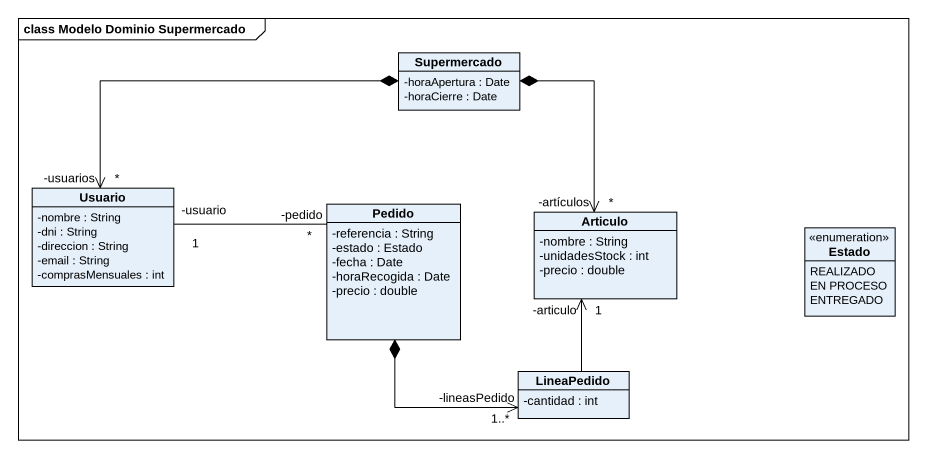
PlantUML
@startuml
mainframe class Modelo Dominio Supermercado
hide circle
hide empty members
skinparam classAttributeIconSize 0
class Supermercado {
  -horaApertura : Date
  -horaCierre : Date
}
class Usuario {
  -nombre : String
  -dni : String
  -direccion : String
  -email : String
  -comprasMensuales : int
}
class Pedido {
  -referencia : String
  -estado : Estado
  -fecha : Date
  -horaRecogida : Date
  -precio : double
}
class Articulo {
  -nombre : String
  -unidadesStock : int
  -precio : double
}
enum Estado {
  REALIZADO
  EN PROCESO
  ENTREGADO
}
class LineaPedido {
  -cantidad : int
}
Supermercado *-left-> "-usuarios\n*" Usuario
Supermercado *--> "-artículos\n*" Articulo
Pedido "-pedido\n*" -left- "-usuario\n1" Usuario
Pedido *--> "-lineasPedido\n1..*" LineaPedido
LineaPedido -up-> "-articulo\n1" Articulo
@enduml
